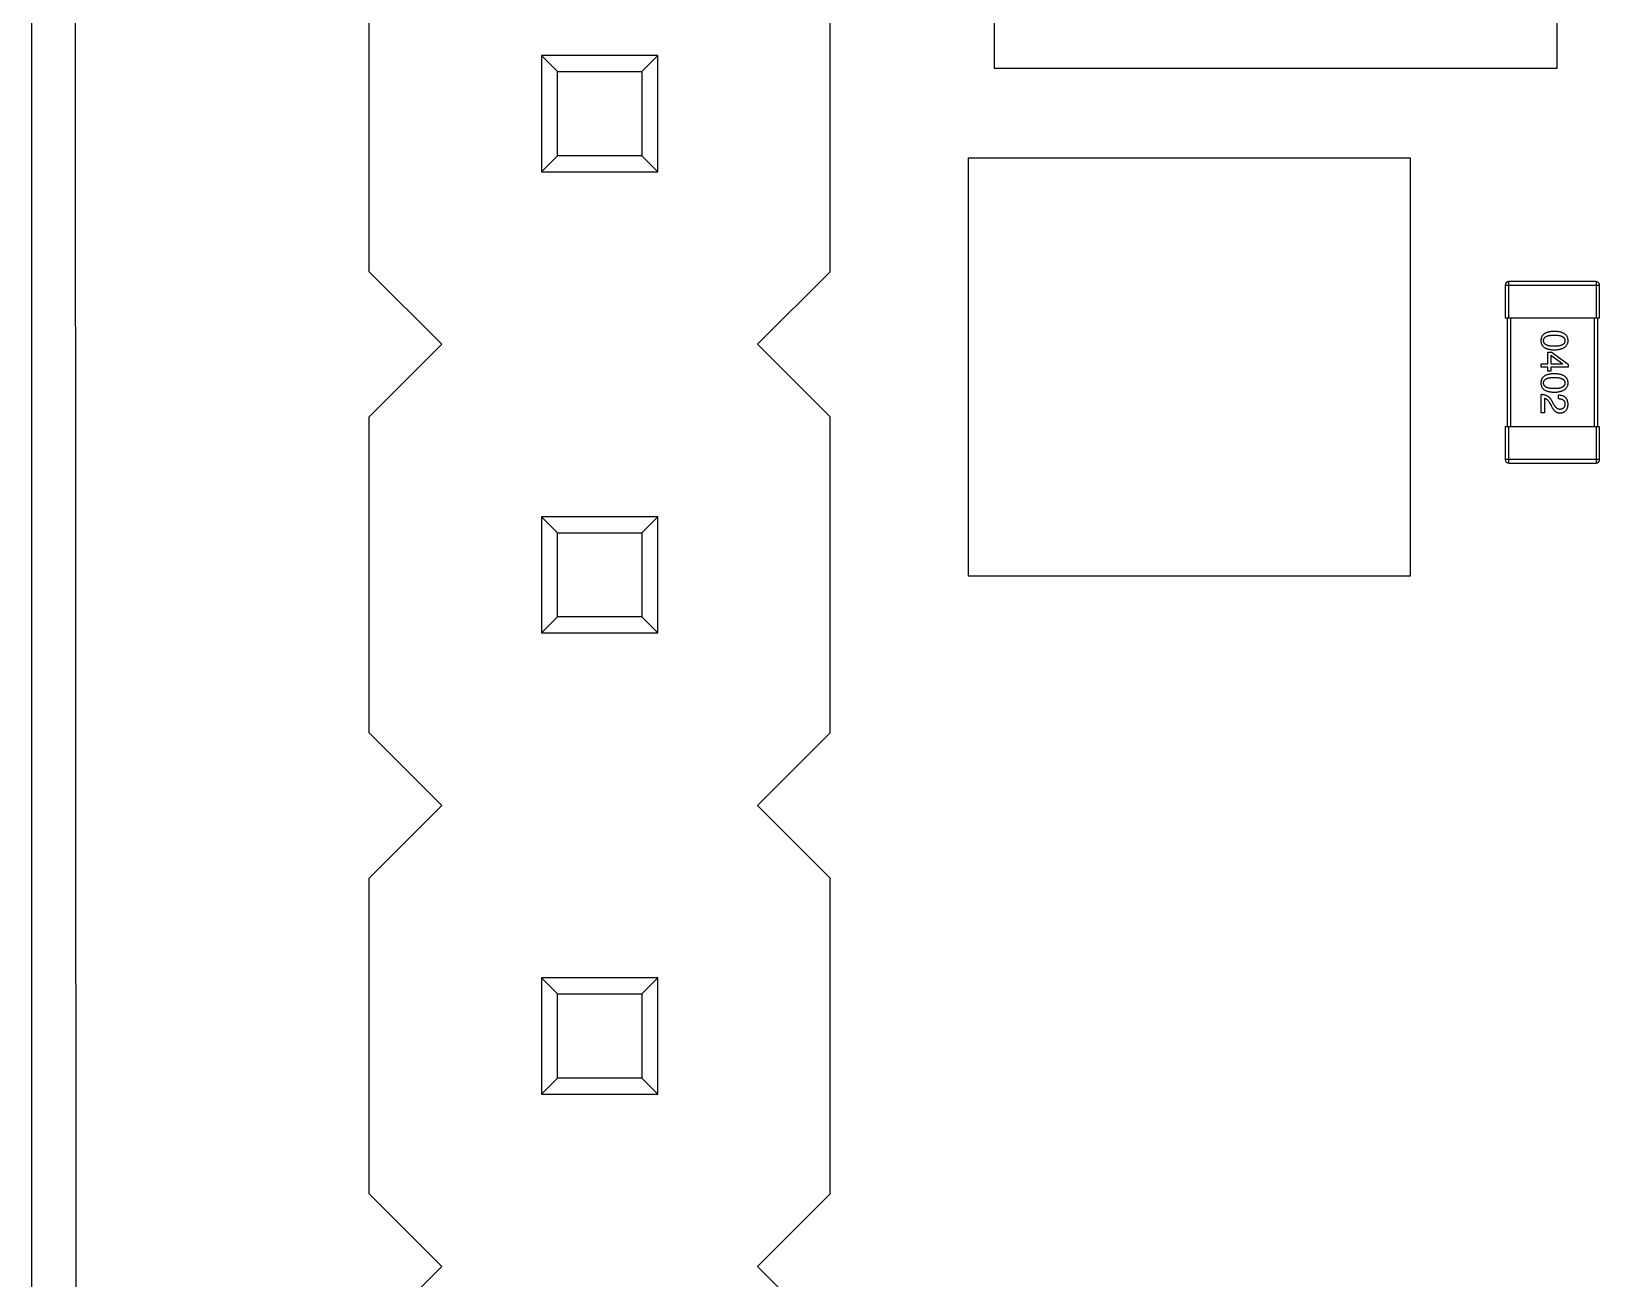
# Model space of a CAD drawing. Header units: millimetres. Extents: x 10 to 132, y -13 to 46.
# Drawn here: x 93.11 to 101.75, y 16.19 to 23.06 of the extents above; entities that cross this region are included whole.
import ezdxf

# ---------------------------------------------------------------- set-up
doc = ezdxf.new("R2010")
doc.units = ezdxf.units.MM
doc.header["$LTSCALE"] = 1.21
doc.header["$MEASUREMENT"] = 0
doc.layers.get('0').update_dxf_attribs({"linetype": 'CONTINUOUS'})

msp = doc.modelspace()

# ---------------------------------------------------------------- linework, layer by layer
at = {"color": 7, "linetype": 'Continuous'}
for p, q in [((93.1135, 30.5167), (93.1135, -6.1033)), ((93.3529, 30.4684), (93.3637, 0.6755)), ((98.4174, 26.0081), (98.4174, 22.8581)), ((101.5174, 22.8581), (101.5174, 26.0081)), ((94.9735, 21.7367), (94.9735, 23.4767)), ((97.5135, 21.7367), (97.5135, 23.4767)), ((95.9235, 22.9267), (95.9235, 22.2867)), ((96.0116, 22.8385), (95.9235, 22.9267)), ((96.5635, 22.9267), (95.9235, 22.9267)), ((96.4753, 22.8385), (96.5635, 22.9267)), ((96.5635, 22.2867), (96.5635, 22.9267)), ((96.0116, 22.3748), (96.0116, 22.8385)), ((96.0116, 22.8385), (96.4753, 22.8385)), ((96.4753, 22.8385), (96.4753, 22.3748)), ((98.4174, 22.8581), (101.5174, 22.8581)), ((95.9235, 22.2867), (96.0116, 22.3748)), ((96.4753, 22.3748), (96.0116, 22.3748)), ((96.5635, 22.2867), (96.4753, 22.3748)), ((95.9235, 22.2867), (96.5635, 22.2867)), ((98.2727, 22.3619), (98.2727, 20.0619)), ((100.7102, 22.3619), (98.2727, 22.3619)), ((100.7102, 20.0619), (100.7102, 22.3619)), ((95.3735, 21.3367), (94.9735, 21.7367)), ((97.5135, 21.7367), (97.1135, 21.3367)), ((101.2514, 21.4819), (101.2514, 21.6819)), ((101.7314, 21.6819), (101.2514, 21.6819)), ((101.7314, 21.6819), (101.7314, 21.4819)), ((101.2314, 21.6619), (101.2314, 21.4819)), ((101.2314, 21.6619), (101.7514, 21.6619)), ((101.7514, 21.4819), (101.7514, 21.6619)), ((101.2314, 21.4819), (101.7514, 21.4819)), ((101.2414, 21.4819), (101.2414, 20.8819)), ((101.2614, 20.8819), (101.2614, 21.4819)), ((101.7214, 21.4819), (101.7214, 20.8819)), ((101.7414, 20.8819), (101.7414, 21.4819)), ((94.9735, 20.9367), (95.3735, 21.3367)), ((97.1135, 21.3367), (97.5135, 20.9367)), ((101.4662, 21.2288), (101.4662, 21.2935)), ((101.4662, 21.2935), (101.4842, 21.2935)), ((101.4818, 21.2763), (101.4818, 21.2288)), ((101.4818, 21.2763), (101.549, 21.2296)), ((101.5777, 21.2263), (101.4842, 21.2935)), ((101.4301, 21.2108), (101.4301, 21.2288)), ((101.4301, 21.2288), (101.4662, 21.2288)), ((101.4662, 21.2108), (101.4301, 21.2108)), ((101.4662, 21.1886), (101.4662, 21.2108)), ((101.4818, 21.1886), (101.4662, 21.1886)), ((101.4818, 21.2288), (101.549, 21.2288)), ((101.4818, 21.2108), (101.4818, 21.1886)), ((101.5777, 21.2108), (101.4818, 21.2108)), ((101.549, 21.2288), (101.549, 21.2296)), ((101.5777, 21.2263), (101.5777, 21.2108)), ((101.4301, 20.9588), (101.4301, 21.0596)), ((101.4473, 21.0391), (101.4473, 20.9588)), ((101.4752, 21.0145), (101.4842, 20.9989)), ((101.4998, 21.0055), (101.4883, 21.0251)), ((101.5244, 21.0374), (101.5244, 21.0563)), ((94.9735, 19.1967), (94.9735, 20.9367)), ((97.5135, 19.1967), (97.5135, 20.9367)), ((101.4473, 20.9588), (101.4301, 20.9588)), ((101.2314, 20.8819), (101.2314, 20.7019)), ((101.7514, 20.8819), (101.2314, 20.8819)), ((101.2514, 20.6819), (101.2514, 20.8819)), ((101.7314, 20.8819), (101.7314, 20.6819)), ((101.7514, 20.7019), (101.7514, 20.8819)), ((101.7514, 20.7019), (101.2314, 20.7019)), ((101.2514, 20.6819), (101.7314, 20.6819)), ((95.9235, 20.3867), (95.9235, 19.7467)), ((96.0116, 20.2985), (95.9235, 20.3867)), ((96.5635, 20.3867), (95.9235, 20.3867)), ((96.4753, 20.2985), (96.5635, 20.3867)), ((96.5635, 19.7467), (96.5635, 20.3867)), ((96.0116, 19.8348), (96.0116, 20.2985)), ((96.0116, 20.2985), (96.4753, 20.2985)), ((96.4753, 20.2985), (96.4753, 19.8348)), ((98.2727, 20.0619), (100.7102, 20.0619)), ((95.9235, 19.7467), (96.0116, 19.8348)), ((96.4753, 19.8348), (96.0116, 19.8348)), ((96.5635, 19.7467), (96.4753, 19.8348)), ((95.9235, 19.7467), (96.5635, 19.7467)), ((95.3735, 18.7967), (94.9735, 19.1967)), ((97.5135, 19.1967), (97.1135, 18.7967)), ((94.9735, 18.3967), (95.3735, 18.7967)), ((97.1135, 18.7967), (97.5135, 18.3967)), ((94.9735, 16.6567), (94.9735, 18.3967)), ((97.5135, 16.6567), (97.5135, 18.3967)), ((95.9235, 17.8467), (95.9235, 17.2067)), ((96.0116, 17.7585), (95.9235, 17.8467)), ((96.5635, 17.8467), (95.9235, 17.8467)), ((96.4753, 17.7585), (96.5635, 17.8467)), ((96.5635, 17.2067), (96.5635, 17.8467)), ((96.0116, 17.2948), (96.0116, 17.7585)), ((96.0116, 17.7585), (96.4753, 17.7585)), ((96.4753, 17.7585), (96.4753, 17.2948)), ((95.9235, 17.2067), (96.0116, 17.2948)), ((96.4753, 17.2948), (96.0116, 17.2948)), ((96.5635, 17.2067), (96.4753, 17.2948)), ((95.9235, 17.2067), (96.5635, 17.2067)), ((95.3735, 16.2567), (94.9735, 16.6567)), ((97.5135, 16.6567), (97.1135, 16.2567)), ((94.9735, 15.8567), (95.3735, 16.2567)), ((97.1135, 16.2567), (97.5135, 15.8567))]:
    msp.add_line(p, q, dxfattribs=at)
for centre, start, end in [((101.2514, 21.6619), 90, 180), ((101.7314, 21.6619), 0, 90), ((101.2514, 20.7019), 180, 270), ((101.7314, 20.7019), 270, 0)]:
    msp.add_arc(centre, 0.02, start, end, dxfattribs=at)
for points, knots in [([(101.5014, 21.4077), (101.4985, 21.4076), (101.4928, 21.4074), (101.4845, 21.4066), (101.4767, 21.4055), (101.4696, 21.404), (101.463, 21.4021), (101.4569, 21.3999), (101.4514, 21.3973), (101.4465, 21.3942), (101.4421, 21.3909), (101.4383, 21.3871), (101.4351, 21.383), (101.4325, 21.3785), (101.4304, 21.3736), (101.4289, 21.3683), (101.4279, 21.3627), (101.4277, 21.3588), (101.4277, 21.3568)], [0, 0, 0, 0, 0.087693, 0.170223, 0.247496, 0.319826, 0.387768, 0.451403, 0.511459, 0.568358, 0.622671, 0.675251, 0.726739, 0.778422, 0.830759, 0.884394, 0.940865, 1, 1, 1, 1]), ([(101.4277, 21.3568), (101.4277, 21.3549), (101.4279, 21.351), (101.4289, 21.3453), (101.4304, 21.3401), (101.4325, 21.3352), (101.4351, 21.3307), (101.4383, 21.3265), (101.4421, 21.3228), (101.4465, 21.3194), (101.4514, 21.3164), (101.4569, 21.3138), (101.463, 21.3116), (101.4696, 21.3097), (101.4767, 21.3082), (101.4845, 21.3071), (101.4928, 21.3063), (101.4985, 21.3061), (101.5014, 21.306)], [0, 0, 0, 0, 0.059134, 0.115603, 0.169236, 0.221572, 0.273254, 0.32474, 0.377319, 0.431815, 0.488555, 0.548609, 0.612242, 0.680182, 0.75251, 0.829782, 0.91231, 1, 1, 1, 1]), ([(101.4424, 21.3568), (101.4425, 21.3581), (101.4426, 21.3605), (101.4432, 21.3639), (101.4444, 21.3672), (101.4461, 21.3702), (101.4481, 21.3729), (101.4507, 21.3754), (101.4537, 21.3777), (101.4572, 21.3797), (101.4612, 21.3815), (101.4656, 21.383), (101.4704, 21.3843), (101.4757, 21.3854), (101.4815, 21.3862), (101.4877, 21.3867), (101.4944, 21.3871), (101.499, 21.3871), (101.5014, 21.3872)], [0, 0, 0, 0, 0.049766, 0.097012, 0.143225, 0.188786, 0.235079, 0.282962, 0.333687, 0.387747, 0.445963, 0.508657, 0.576545, 0.649868, 0.72822, 0.812712, 0.903543, 1, 1, 1, 1]), ([(101.5014, 21.3257), (101.4991, 21.3257), (101.4945, 21.3258), (101.4879, 21.3261), (101.4818, 21.3267), (101.476, 21.3276), (101.4708, 21.3286), (101.4659, 21.33), (101.4616, 21.3315), (101.4576, 21.3334), (101.4541, 21.3354), (101.4511, 21.3378), (101.4485, 21.3403), (101.4464, 21.3432), (101.4447, 21.3462), (101.4434, 21.3496), (101.4426, 21.3531), (101.4425, 21.3556), (101.4424, 21.3568)], [0, 0, 0, 0, 0.094834, 0.184067, 0.267029, 0.344713, 0.417334, 0.484367, 0.546941, 0.604717, 0.65953, 0.710539, 0.759381, 0.806382, 0.853027, 0.900623, 0.949121, 1, 1, 1, 1]), ([(101.5777, 21.3568), (101.5776, 21.3588), (101.5774, 21.3627), (101.5764, 21.3683), (101.5748, 21.3736), (101.5727, 21.3785), (101.5699, 21.383), (101.5666, 21.3872), (101.5627, 21.3909), (101.5582, 21.3943), (101.5531, 21.3973), (101.5474, 21.3999), (101.5412, 21.4021), (101.5343, 21.404), (101.5269, 21.4055), (101.5189, 21.4066), (101.5104, 21.4074), (101.5045, 21.4076), (101.5014, 21.4077)], [0, 0, 0, 0, 0.057911, 0.113262, 0.165956, 0.217443, 0.268511, 0.319665, 0.372, 0.426129, 0.483365, 0.543779, 0.607756, 0.676562, 0.749704, 0.827713, 0.911177, 1, 1, 1, 1]), ([(101.5014, 21.3872), (101.5038, 21.3871), (101.5084, 21.3871), (101.5151, 21.3867), (101.5214, 21.3862), (101.5271, 21.3854), (101.5324, 21.3843), (101.5373, 21.383), (101.5417, 21.3815), (101.5456, 21.3797), (101.5491, 21.3777), (101.5522, 21.3754), (101.5547, 21.3729), (101.5568, 21.3702), (101.5585, 21.3672), (101.5596, 21.3639), (101.5603, 21.3605), (101.5604, 21.3581), (101.5604, 21.3568)], [0, 0, 0, 0, 0.096452, 0.187278, 0.271765, 0.350519, 0.423437, 0.491321, 0.554011, 0.612224, 0.666281, 0.717003, 0.764884, 0.811423, 0.856783, 0.902993, 0.950236, 1, 1, 1, 1]), ([(101.5014, 21.306), (101.5044, 21.3062), (101.5103, 21.3064), (101.5188, 21.3073), (101.5267, 21.3085), (101.534, 21.31), (101.5408, 21.3119), (101.547, 21.3142), (101.5527, 21.3168), (101.5578, 21.3198), (101.5623, 21.3232), (101.5662, 21.3269), (101.5696, 21.331), (101.5724, 21.3355), (101.5746, 21.3403), (101.5762, 21.3455), (101.5773, 21.3511), (101.5775, 21.3549), (101.5777, 21.3568)], [0, 0, 0, 0, 0.088475, 0.171606, 0.249595, 0.322626, 0.391327, 0.455765, 0.516374, 0.573675, 0.628522, 0.681161, 0.732559, 0.783563, 0.83504, 0.887639, 0.942585, 1, 1, 1, 1]), ([(101.5604, 21.3568), (101.5604, 21.3556), (101.5603, 21.3531), (101.5596, 21.3496), (101.5585, 21.3462), (101.5568, 21.3431), (101.5547, 21.3403), (101.5522, 21.3378), (101.5491, 21.3355), (101.5456, 21.3333), (101.5417, 21.3315), (101.5373, 21.33), (101.5324, 21.3286), (101.5271, 21.3276), (101.5214, 21.3267), (101.5151, 21.3261), (101.5084, 21.3258), (101.5038, 21.3257), (101.5014, 21.3257)], [0, 0, 0, 0, 0.050604, 0.098688, 0.145699, 0.191791, 0.238625, 0.286717, 0.337546, 0.391814, 0.449755, 0.512106, 0.579685, 0.652048, 0.730262, 0.814146, 0.904281, 1, 1, 1, 1]), ([(101.5014, 21.1745), (101.4985, 21.1744), (101.4928, 21.1742), (101.4845, 21.1734), (101.4767, 21.1723), (101.4696, 21.1708), (101.463, 21.169), (101.4569, 21.1667), (101.4514, 21.1641), (101.4465, 21.1611), (101.4421, 21.1578), (101.4383, 21.154), (101.4351, 21.1499), (101.4325, 21.1453), (101.4304, 21.1404), (101.4289, 21.1352), (101.4279, 21.1296), (101.4277, 21.1257), (101.4277, 21.1237)], [0, 0, 0, 0, 0.087693, 0.170223, 0.247496, 0.319826, 0.387768, 0.451403, 0.511459, 0.568358, 0.622671, 0.675251, 0.726739, 0.778422, 0.830759, 0.884394, 0.940865, 1, 1, 1, 1]), ([(101.5777, 21.1237), (101.5776, 21.1257), (101.5774, 21.1296), (101.5764, 21.1352), (101.5748, 21.1404), (101.5727, 21.1453), (101.5699, 21.1499), (101.5666, 21.154), (101.5627, 21.1578), (101.5582, 21.1611), (101.5531, 21.1641), (101.5474, 21.1667), (101.5412, 21.169), (101.5343, 21.1708), (101.5269, 21.1723), (101.5189, 21.1734), (101.5104, 21.1742), (101.5045, 21.1744), (101.5014, 21.1745)], [0, 0, 0, 0, 0.057911, 0.113262, 0.165956, 0.217443, 0.268511, 0.319665, 0.372, 0.426129, 0.483365, 0.543779, 0.607756, 0.676562, 0.749704, 0.827713, 0.911177, 1, 1, 1, 1]), ([(101.4277, 21.1237), (101.4277, 21.1217), (101.4279, 21.1178), (101.4289, 21.1122), (101.4304, 21.1069), (101.4325, 21.102), (101.4351, 21.0975), (101.4383, 21.0934), (101.4421, 21.0896), (101.4465, 21.0862), (101.4514, 21.0833), (101.4569, 21.0807), (101.463, 21.0784), (101.4696, 21.0766), (101.4767, 21.075), (101.4845, 21.0739), (101.4928, 21.0732), (101.4985, 21.073), (101.5014, 21.0729)], [0, 0, 0, 0, 0.059134, 0.115603, 0.169236, 0.221572, 0.273254, 0.32474, 0.377319, 0.431815, 0.488555, 0.548609, 0.612242, 0.680182, 0.75251, 0.829782, 0.91231, 1, 1, 1, 1]), ([(101.4424, 21.1237), (101.4425, 21.1249), (101.4426, 21.1273), (101.4432, 21.1308), (101.4444, 21.134), (101.4461, 21.137), (101.4481, 21.1398), (101.4507, 21.1423), (101.4537, 21.1445), (101.4572, 21.1465), (101.4612, 21.1483), (101.4656, 21.1499), (101.4704, 21.1511), (101.4757, 21.1522), (101.4815, 21.153), (101.4877, 21.1536), (101.4944, 21.154), (101.499, 21.154), (101.5014, 21.154)], [0, 0, 0, 0, 0.049766, 0.097012, 0.143225, 0.188786, 0.235079, 0.282962, 0.333687, 0.387747, 0.445963, 0.508657, 0.576545, 0.649868, 0.72822, 0.812712, 0.903543, 1, 1, 1, 1]), ([(101.5014, 21.0925), (101.4991, 21.0926), (101.4945, 21.0926), (101.4879, 21.093), (101.4818, 21.0936), (101.476, 21.0944), (101.4708, 21.0955), (101.4659, 21.0968), (101.4616, 21.0984), (101.4576, 21.1002), (101.4541, 21.1023), (101.4511, 21.1046), (101.4485, 21.1072), (101.4464, 21.11), (101.4447, 21.1131), (101.4434, 21.1164), (101.4426, 21.12), (101.4425, 21.1224), (101.4424, 21.1237)], [0, 0, 0, 0, 0.094834, 0.184067, 0.267029, 0.344713, 0.417334, 0.484367, 0.546941, 0.604717, 0.65953, 0.710539, 0.759381, 0.806382, 0.853027, 0.900623, 0.949121, 1, 1, 1, 1]), ([(101.5014, 21.154), (101.5038, 21.154), (101.5084, 21.154), (101.5151, 21.1536), (101.5214, 21.153), (101.5271, 21.1522), (101.5324, 21.1511), (101.5373, 21.1499), (101.5417, 21.1483), (101.5456, 21.1465), (101.5491, 21.1445), (101.5522, 21.1423), (101.5547, 21.1398), (101.5568, 21.137), (101.5585, 21.134), (101.5596, 21.1308), (101.5603, 21.1273), (101.5604, 21.1249), (101.5604, 21.1237)], [0, 0, 0, 0, 0.096452, 0.187278, 0.271765, 0.350519, 0.423437, 0.491321, 0.554011, 0.612224, 0.666281, 0.717003, 0.764884, 0.811423, 0.856783, 0.902993, 0.950236, 1, 1, 1, 1]), ([(101.5604, 21.1237), (101.5604, 21.1224), (101.5603, 21.12), (101.5596, 21.1164), (101.5585, 21.1131), (101.5568, 21.11), (101.5547, 21.1072), (101.5522, 21.1046), (101.5491, 21.1023), (101.5456, 21.1002), (101.5417, 21.0984), (101.5373, 21.0968), (101.5324, 21.0955), (101.5271, 21.0944), (101.5214, 21.0936), (101.5151, 21.093), (101.5084, 21.0926), (101.5038, 21.0926), (101.5014, 21.0925)], [0, 0, 0, 0, 0.050604, 0.098688, 0.145699, 0.191791, 0.238625, 0.286717, 0.337546, 0.391814, 0.449755, 0.512106, 0.579685, 0.652048, 0.730262, 0.814146, 0.904281, 1, 1, 1, 1]), ([(101.5014, 21.0729), (101.5044, 21.073), (101.5103, 21.0733), (101.5188, 21.0741), (101.5267, 21.0753), (101.534, 21.0769), (101.5408, 21.0788), (101.547, 21.081), (101.5527, 21.0837), (101.5578, 21.0867), (101.5623, 21.09), (101.5662, 21.0938), (101.5696, 21.0979), (101.5724, 21.1023), (101.5746, 21.1072), (101.5762, 21.1124), (101.5773, 21.1179), (101.5775, 21.1217), (101.5777, 21.1237)], [0, 0, 0, 0, 0.088475, 0.171606, 0.249595, 0.322626, 0.391327, 0.455765, 0.516374, 0.573675, 0.628522, 0.681161, 0.732559, 0.783563, 0.83504, 0.887639, 0.942585, 1, 1, 1, 1]), ([(101.4883, 21.0251), (101.4876, 21.0265), (101.486, 21.0292), (101.4835, 21.033), (101.4808, 21.0366), (101.478, 21.0399), (101.4749, 21.043), (101.4717, 21.0458), (101.4683, 21.0483), (101.4648, 21.0506), (101.461, 21.0526), (101.4571, 21.0544), (101.4531, 21.0559), (101.4488, 21.0572), (101.4444, 21.0582), (101.4398, 21.0589), (101.435, 21.0594), (101.4318, 21.0595), (101.4301, 21.0596)], [0, 0, 0, 0, 0.065828, 0.130094, 0.192451, 0.254037, 0.313974, 0.373757, 0.433048, 0.492243, 0.551902, 0.611758, 0.672678, 0.734814, 0.798569, 0.863693, 0.930488, 1, 1, 1, 1]), ([(101.4473, 21.0391), (101.4486, 21.0388), (101.4513, 21.0383), (101.455, 21.0367), (101.4587, 21.0345), (101.4622, 21.0317), (101.4657, 21.0283), (101.469, 21.0243), (101.4722, 21.0196), (101.4742, 21.0162), (101.4752, 21.0145)], [0, 0, 0, 0, 0.103034, 0.208166, 0.318255, 0.434664, 0.559728, 0.695394, 0.841708, 1, 1, 1, 1]), ([(101.4842, 20.9989), (101.485, 20.9972), (101.4865, 20.9939), (101.489, 20.9892), (101.4916, 20.9848), (101.4943, 20.9808), (101.497, 20.9771), (101.4999, 20.9737), (101.5028, 20.9707), (101.5059, 20.968), (101.509, 20.9656), (101.5122, 20.9636), (101.5155, 20.9619), (101.5189, 20.9606), (101.5224, 20.9596), (101.526, 20.959), (101.5297, 20.9587), (101.5322, 20.9587), (101.5334, 20.9588)], [0, 0, 0, 0, 0.082731, 0.161257, 0.236138, 0.307554, 0.375712, 0.440848, 0.502916, 0.562567, 0.619798, 0.675716, 0.73039, 0.78386, 0.837315, 0.890547, 0.944917, 1, 1, 1, 1]), ([(101.5342, 20.9784), (101.5334, 20.9784), (101.5318, 20.9783), (101.5294, 20.9784), (101.527, 20.9789), (101.5247, 20.9794), (101.5224, 20.9804), (101.5201, 20.9814), (101.5179, 20.9828), (101.5157, 20.9844), (101.5136, 20.9862), (101.5115, 20.9882), (101.5094, 20.9905), (101.5074, 20.993), (101.5055, 20.9958), (101.5035, 20.9988), (101.5016, 21.002), (101.5004, 21.0043), (101.4998, 21.0055)], [0, 0, 0, 0, 0.052237, 0.103888, 0.155485, 0.207395, 0.259864, 0.31356, 0.369176, 0.4266, 0.486836, 0.550048, 0.61567, 0.685271, 0.75824, 0.834614, 0.915635, 1, 1, 1, 1]), ([(101.5777, 21.0055), (101.5776, 21.0075), (101.5774, 21.0114), (101.5766, 21.0171), (101.5754, 21.0224), (101.5738, 21.0274), (101.5718, 21.0319), (101.5695, 21.0361), (101.5668, 21.0399), (101.5636, 21.0432), (101.56, 21.0462), (101.5561, 21.0489), (101.5517, 21.0511), (101.547, 21.0529), (101.5419, 21.0544), (101.5364, 21.0554), (101.5305, 21.0561), (101.5265, 21.0562), (101.5244, 21.0563)], [0, 0, 0, 0, 0.07282, 0.141057, 0.2062, 0.267672, 0.326735, 0.383519, 0.439188, 0.494454, 0.549628, 0.605958, 0.66397, 0.72402, 0.787502, 0.854127, 0.925065, 1, 1, 1, 1]), ([(101.5244, 21.0374), (101.5258, 21.0374), (101.5287, 21.0373), (101.5328, 21.0368), (101.5366, 21.0362), (101.5401, 21.0354), (101.5433, 21.0342), (101.5463, 21.033), (101.549, 21.0315), (101.5514, 21.0297), (101.5536, 21.0278), (101.5554, 21.0256), (101.557, 21.0232), (101.5583, 21.0205), (101.5592, 21.0177), (101.5599, 21.0146), (101.5604, 21.0114), (101.5604, 21.0091), (101.5604, 21.0079)], [0, 0, 0, 0, 0.082594, 0.15978, 0.232961, 0.301462, 0.365595, 0.426678, 0.484662, 0.540809, 0.595146, 0.648401, 0.702272, 0.757102, 0.813447, 0.872233, 0.934055, 1, 1, 1, 1]), ([(101.5334, 20.9588), (101.5351, 20.9589), (101.5384, 20.9592), (101.5432, 20.96), (101.5477, 20.9611), (101.5518, 20.9625), (101.5557, 20.9643), (101.5592, 20.9664), (101.5625, 20.9688), (101.5654, 20.9716), (101.568, 20.9747), (101.5704, 20.9782), (101.5724, 20.9819), (101.5741, 20.986), (101.5754, 20.9904), (101.5765, 20.9951), (101.5773, 21.0002), (101.5775, 21.0037), (101.5777, 21.0055)], [0, 0, 0, 0, 0.070688, 0.137741, 0.201612, 0.262778, 0.321223, 0.378455, 0.434411, 0.490146, 0.546362, 0.603392, 0.662208, 0.723401, 0.787372, 0.85442, 0.925153, 1, 1, 1, 1]), ([(101.5604, 21.0079), (101.5604, 21.0068), (101.5603, 21.0046), (101.5599, 21.0014), (101.5593, 20.9985), (101.5586, 20.9957), (101.5576, 20.9931), (101.5564, 20.9907), (101.5551, 20.9886), (101.5535, 20.9866), (101.5518, 20.9849), (101.5498, 20.9833), (101.5477, 20.982), (101.5454, 20.9808), (101.5428, 20.9799), (101.5401, 20.9792), (101.5372, 20.9787), (101.5352, 20.9785), (101.5342, 20.9784)], [0, 0, 0, 0, 0.076112, 0.148436, 0.216883, 0.281466, 0.34298, 0.402356, 0.459881, 0.51546, 0.571111, 0.62658, 0.683162, 0.741007, 0.801404, 0.863825, 0.930544, 1, 1, 1, 1])]:
    msp.add_open_spline(points, degree=3, knots=knots, dxfattribs=at)

doc.saveas('drawing.dxf')
